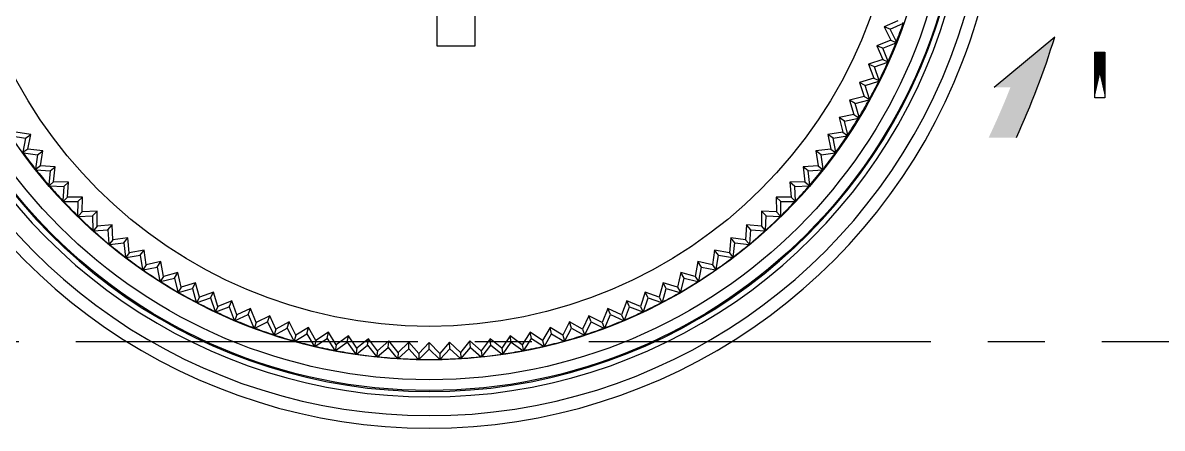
# Model space of a CAD drawing. Extents: x -425 to 6552, y -3049 to 3105.
# Drawn here: x 1359.26 to 1391, y -1495.65 to -1484.35 of the extents above; entities that cross this region are included whole.
import ezdxf

# ---------------------------------------------------------------- set-up
doc = ezdxf.new("R2010")
doc.units = 0
for name, pattern in [('CENTER', [17.8, 10.75, -2.35, 2.35, -2.35]), ('CENTER2', [28.575, 19.05, -3.175, 3.175, -3.175]), ('HIDDEN', [3.525, 2.35, -1.175])]:
    doc.linetypes.add(name, pattern=pattern)
doc.layers.get('0').update_dxf_attribs({"linetype": 'CONTINUOUS'})
doc.layers.add('1', color=252, linetype='HIDDEN')
doc.layers.add('3', color=112, linetype='CENTER')

msp = doc.modelspace()

# ---------------------------------------------------------------- hatches: boundary and pattern name
h = msp.add_hatch(color=256)
h.dxf.hatch_style = 1
h.paths.add_polyline_path([(1386.939, -1487.548, 0.031781), (1388.008, -1484.748), (1386.322, -1486.148), (1386.774, -1486.148, -0.016662), (1386.167, -1487.548), (1386.939, -1487.548)], is_closed=False)

# ---------------------------------------------------------------- linework, layer by layer
at = {"color": 0, "linetype": 'CONTINUOUS'}
for p, q in [((1371.854, -1480.27), (1371.854, -1484.996)), ((1370.804, -1484.996), (1370.804, -1481.013)), ((1383.641, -1484.292), (1383.258, -1484.458)), ((1383.428, -1484.521), (1383.791, -1484.358)), ((1383.766, -1484.335), (1383.791, -1484.358)), ((1383.428, -1484.521), (1383.258, -1484.458)), ((1383.258, -1484.458), (1383.44, -1484.834)), ((1383.596, -1484.882), (1383.428, -1484.521)), ((1371.854, -1484.996), (1370.804, -1484.996)), ((1383.44, -1484.834), (1383.05, -1484.985)), ((1383.216, -1485.055), (1383.05, -1484.985)), ((1383.05, -1484.985), (1383.215, -1485.368)), ((1383.216, -1485.055), (1383.586, -1484.907)), ((1383.44, -1484.834), (1383.562, -1484.883)), ((1383.596, -1484.882), (1383.562, -1484.883)), ((1383.562, -1484.883), (1383.586, -1484.907)), ((1383.369, -1485.422), (1383.216, -1485.055)), ((1383.215, -1485.368), (1382.819, -1485.502)), ((1382.983, -1485.579), (1382.819, -1485.502)), ((1382.819, -1485.502), (1382.969, -1485.892)), ((1382.983, -1485.579), (1383.358, -1485.446)), ((1383.12, -1485.953), (1382.983, -1485.579)), ((1383.215, -1485.368), (1383.336, -1485.422)), ((1383.369, -1485.422), (1383.336, -1485.422)), ((1383.336, -1485.422), (1383.358, -1485.446)), ((1382.969, -1485.892), (1382.568, -1486.009)), ((1382.969, -1485.892), (1383.087, -1485.951)), ((1383.12, -1485.953), (1383.087, -1485.951)), ((1383.087, -1485.951), (1383.108, -1485.976)), ((1382.728, -1486.093), (1382.568, -1486.009)), ((1382.568, -1486.009), (1382.7, -1486.405)), ((1382.728, -1486.093), (1383.108, -1485.976)), ((1382.849, -1486.472), (1382.728, -1486.093)), ((1382.7, -1486.405), (1382.295, -1486.505)), ((1382.451, -1486.596), (1382.295, -1486.505)), ((1382.295, -1486.505), (1382.411, -1486.907)), ((1382.451, -1486.596), (1382.836, -1486.495)), ((1382.557, -1486.98), (1382.451, -1486.596)), ((1382.7, -1486.405), (1382.816, -1486.469)), ((1382.849, -1486.472), (1382.816, -1486.469)), ((1382.816, -1486.469), (1382.836, -1486.495)), ((1382.411, -1486.907), (1382.001, -1486.99)), ((1382.411, -1486.907), (1382.524, -1486.975)), ((1382.154, -1487.087), (1382.001, -1486.99)), ((1382.001, -1486.99), (1382.101, -1487.396)), ((1382.154, -1487.087), (1382.543, -1487.002)), ((1382.243, -1487.474), (1382.154, -1487.087)), ((1382.557, -1486.98), (1382.524, -1486.975)), ((1382.524, -1486.975), (1382.543, -1487.002)), ((1358.944, -1487.497), (1359.336, -1487.565)), ((1359.485, -1487.461), (1359.072, -1487.396)), ((1359.336, -1487.565), (1359.485, -1487.461)), ((1359.402, -1487.871), (1359.485, -1487.461)), ((1382.101, -1487.396), (1381.688, -1487.461)), ((1381.837, -1487.565), (1381.688, -1487.461)), ((1381.688, -1487.461), (1381.77, -1487.871)), ((1381.837, -1487.565), (1382.229, -1487.497)), ((1382.101, -1487.396), (1382.21, -1487.468)), ((1382.243, -1487.474), (1382.21, -1487.468)), ((1382.21, -1487.468), (1382.229, -1487.497)), ((1359.336, -1487.565), (1359.263, -1487.956)), ((1381.909, -1487.956), (1381.837, -1487.565)), ((1359.296, -1487.948), (1359.263, -1487.956)), ((1359.279, -1487.977), (1359.296, -1487.948)), ((1359.279, -1487.977), (1359.673, -1488.029)), ((1359.402, -1487.871), (1359.296, -1487.948)), ((1359.817, -1487.919), (1359.402, -1487.871)), ((1359.673, -1488.029), (1359.617, -1488.423)), ((1359.673, -1488.029), (1359.817, -1487.919)), ((1359.753, -1488.332), (1359.817, -1487.919)), ((1381.77, -1487.871), (1381.355, -1487.919)), ((1381.499, -1488.029), (1381.355, -1487.919)), ((1381.355, -1487.919), (1381.42, -1488.332)), ((1381.499, -1488.029), (1381.894, -1487.977)), ((1381.556, -1488.423), (1381.499, -1488.029)), ((1381.77, -1487.871), (1381.877, -1487.948)), ((1381.909, -1487.956), (1381.877, -1487.948)), ((1381.877, -1487.948), (1381.894, -1487.977)), ((1359.649, -1488.414), (1359.617, -1488.423)), ((1359.633, -1488.444), (1359.649, -1488.414)), ((1359.633, -1488.444), (1360.03, -1488.478)), ((1359.753, -1488.332), (1359.649, -1488.414)), ((1360.169, -1488.363), (1359.753, -1488.332)), ((1360.03, -1488.478), (1359.99, -1488.875)), ((1360.03, -1488.478), (1360.169, -1488.363)), ((1360.122, -1488.778), (1360.169, -1488.363)), ((1381.42, -1488.332), (1381.003, -1488.363)), ((1381.143, -1488.478), (1381.003, -1488.363)), ((1381.003, -1488.363), (1381.051, -1488.778)), ((1381.143, -1488.478), (1381.539, -1488.444)), ((1381.183, -1488.875), (1381.143, -1488.478)), ((1381.42, -1488.332), (1381.523, -1488.414)), ((1381.556, -1488.423), (1381.523, -1488.414)), ((1381.523, -1488.414), (1381.539, -1488.444)), ((1360.122, -1488.778), (1360.022, -1488.864)), ((1360.539, -1488.792), (1360.122, -1488.778)), ((1360.405, -1488.913), (1360.539, -1488.792)), ((1360.509, -1489.209), (1360.539, -1488.792)), ((1381.051, -1488.778), (1380.633, -1488.792)), ((1380.768, -1488.913), (1380.633, -1488.792)), ((1380.633, -1488.792), (1380.664, -1489.209)), ((1381.051, -1488.778), (1381.151, -1488.864)), ((1360.022, -1488.864), (1359.99, -1488.875)), ((1360.007, -1488.895), (1360.022, -1488.864)), ((1360.007, -1488.895), (1360.405, -1488.913)), ((1360.405, -1488.913), (1360.381, -1489.31)), ((1380.768, -1488.913), (1381.165, -1488.895)), ((1380.791, -1489.31), (1380.768, -1488.913)), ((1381.183, -1488.875), (1381.151, -1488.864)), ((1381.151, -1488.864), (1381.165, -1488.895)), ((1360.413, -1489.299), (1360.381, -1489.31)), ((1360.4, -1489.33), (1360.413, -1489.299)), ((1360.4, -1489.33), (1360.798, -1489.331)), ((1360.509, -1489.209), (1360.413, -1489.299)), ((1360.927, -1489.205), (1360.509, -1489.209)), ((1360.798, -1489.331), (1360.791, -1489.729)), ((1360.798, -1489.331), (1360.927, -1489.205)), ((1360.914, -1489.622), (1360.927, -1489.205)), ((1380.375, -1489.331), (1380.246, -1489.205)), ((1380.664, -1489.209), (1380.246, -1489.205)), ((1380.246, -1489.205), (1380.258, -1489.622)), ((1380.375, -1489.331), (1380.773, -1489.33)), ((1380.382, -1489.729), (1380.375, -1489.331)), ((1380.664, -1489.209), (1380.76, -1489.299)), ((1380.791, -1489.31), (1380.76, -1489.299)), ((1380.76, -1489.299), (1380.773, -1489.33)), ((1360.822, -1489.717), (1360.791, -1489.729)), ((1360.81, -1489.748), (1360.822, -1489.717)), ((1360.81, -1489.748), (1361.208, -1489.733)), ((1360.914, -1489.622), (1360.822, -1489.717)), ((1361.331, -1489.601), (1360.914, -1489.622)), ((1361.208, -1489.733), (1361.331, -1489.601)), ((1361.208, -1489.733), (1361.218, -1490.131)), ((1361.336, -1490.019), (1361.331, -1489.601)), ((1379.841, -1489.601), (1379.836, -1490.019)), ((1379.965, -1489.733), (1379.841, -1489.601)), ((1380.258, -1489.622), (1379.841, -1489.601)), ((1379.955, -1490.131), (1379.965, -1489.733)), ((1379.965, -1489.733), (1380.363, -1489.748)), ((1380.258, -1489.622), (1380.351, -1489.717)), ((1380.382, -1489.729), (1380.351, -1489.717)), ((1380.351, -1489.717), (1380.363, -1489.748)), ((1361.336, -1490.019), (1361.248, -1490.117)), ((1361.752, -1489.98), (1361.336, -1490.019)), ((1361.634, -1490.117), (1361.752, -1489.98)), ((1361.775, -1490.397), (1361.752, -1489.98)), ((1379.42, -1489.98), (1379.398, -1490.397)), ((1379.539, -1490.117), (1379.42, -1489.98)), ((1379.836, -1490.019), (1379.42, -1489.98)), ((1379.836, -1490.019), (1379.925, -1490.117)), ((1361.248, -1490.117), (1361.218, -1490.131)), ((1361.237, -1490.148), (1361.634, -1490.117)), ((1361.237, -1490.148), (1361.248, -1490.117)), ((1361.634, -1490.117), (1361.661, -1490.514)), ((1361.775, -1490.397), (1361.691, -1490.499)), ((1362.189, -1490.341), (1361.775, -1490.397)), ((1362.076, -1490.482), (1362.189, -1490.341)), ((1362.228, -1490.757), (1362.189, -1490.341)), ((1378.984, -1490.341), (1378.944, -1490.757)), ((1379.096, -1490.482), (1378.984, -1490.341)), ((1379.398, -1490.397), (1378.984, -1490.341)), ((1379.398, -1490.397), (1379.482, -1490.499)), ((1379.512, -1490.514), (1379.539, -1490.117)), ((1379.539, -1490.117), (1379.935, -1490.148)), ((1379.955, -1490.131), (1379.925, -1490.117)), ((1379.925, -1490.117), (1379.935, -1490.148)), ((1361.691, -1490.499), (1361.661, -1490.514)), ((1361.681, -1490.531), (1362.076, -1490.482)), ((1361.681, -1490.531), (1361.691, -1490.499)), ((1362.076, -1490.482), (1362.12, -1490.878)), ((1362.64, -1490.683), (1362.228, -1490.757)), ((1362.533, -1490.829), (1362.64, -1490.683)), ((1362.697, -1491.097), (1362.64, -1490.683)), ((1378.533, -1490.683), (1378.476, -1491.097)), ((1378.639, -1490.829), (1378.533, -1490.683)), ((1378.944, -1490.757), (1378.533, -1490.683)), ((1379.053, -1490.878), (1379.096, -1490.482)), ((1379.096, -1490.482), (1379.492, -1490.531)), ((1379.512, -1490.514), (1379.482, -1490.499)), ((1379.482, -1490.499), (1379.492, -1490.531)), ((1362.149, -1490.862), (1362.12, -1490.878)), ((1362.141, -1490.894), (1362.533, -1490.829)), ((1362.141, -1490.894), (1362.149, -1490.862)), ((1362.228, -1490.757), (1362.149, -1490.862)), ((1362.533, -1490.829), (1362.593, -1491.223)), ((1363.105, -1491.006), (1362.697, -1491.097)), ((1363.005, -1491.157), (1363.105, -1491.006)), ((1363.179, -1491.417), (1363.105, -1491.006)), ((1378.068, -1491.006), (1377.994, -1491.417)), ((1378.168, -1491.157), (1378.068, -1491.006)), ((1378.476, -1491.097), (1378.068, -1491.006)), ((1378.58, -1491.223), (1378.639, -1490.829)), ((1378.639, -1490.829), (1379.032, -1490.894)), ((1378.944, -1490.757), (1379.024, -1490.862)), ((1379.053, -1490.878), (1379.024, -1490.862)), ((1379.024, -1490.862), (1379.032, -1490.894)), ((1362.622, -1491.205), (1362.593, -1491.223)), ((1362.615, -1491.238), (1363.005, -1491.157)), ((1362.615, -1491.238), (1362.622, -1491.205)), ((1362.697, -1491.097), (1362.622, -1491.205)), ((1363.005, -1491.157), (1363.081, -1491.548)), ((1363.583, -1491.31), (1363.179, -1491.417)), ((1363.489, -1491.464), (1363.583, -1491.31)), ((1363.674, -1491.717), (1363.583, -1491.31)), ((1377.59, -1491.31), (1377.498, -1491.717)), ((1377.684, -1491.464), (1377.59, -1491.31)), ((1377.994, -1491.417), (1377.59, -1491.31)), ((1378.092, -1491.548), (1378.168, -1491.157)), ((1378.168, -1491.157), (1378.558, -1491.238)), ((1378.476, -1491.097), (1378.551, -1491.205)), ((1378.58, -1491.223), (1378.551, -1491.205)), ((1378.551, -1491.205), (1378.558, -1491.238)), ((1363.108, -1491.529), (1363.081, -1491.548)), ((1363.103, -1491.562), (1363.489, -1491.464)), ((1363.103, -1491.562), (1363.108, -1491.529)), ((1363.179, -1491.417), (1363.108, -1491.529)), ((1363.489, -1491.464), (1363.582, -1491.852)), ((1364.073, -1491.593), (1363.674, -1491.717)), ((1363.986, -1491.751), (1364.073, -1491.593)), ((1364.182, -1491.996), (1364.073, -1491.593)), ((1377.099, -1491.593), (1376.991, -1491.996)), ((1377.187, -1491.751), (1377.099, -1491.593)), ((1377.498, -1491.717), (1377.099, -1491.593)), ((1377.591, -1491.852), (1377.684, -1491.464)), ((1377.684, -1491.464), (1378.07, -1491.562)), ((1377.994, -1491.417), (1378.064, -1491.529)), ((1378.092, -1491.548), (1378.064, -1491.529)), ((1378.064, -1491.529), (1378.07, -1491.562)), ((1363.608, -1491.832), (1363.582, -1491.852)), ((1363.604, -1491.865), (1363.986, -1491.751)), ((1363.604, -1491.865), (1363.608, -1491.832)), ((1363.674, -1491.717), (1363.608, -1491.832)), ((1363.986, -1491.751), (1364.095, -1492.134)), ((1364.575, -1491.855), (1364.182, -1491.996)), ((1364.495, -1492.017), (1364.575, -1491.855)), ((1364.7, -1492.254), (1364.575, -1491.855)), ((1376.598, -1491.855), (1376.472, -1492.254)), ((1376.678, -1492.017), (1376.598, -1491.855)), ((1376.991, -1491.996), (1376.598, -1491.855)), ((1377.078, -1492.134), (1377.187, -1491.751)), ((1377.187, -1491.751), (1377.568, -1491.865)), ((1377.498, -1491.717), (1377.564, -1491.832)), ((1377.591, -1491.852), (1377.564, -1491.832)), ((1377.564, -1491.832), (1377.568, -1491.865)), ((1364.121, -1492.113), (1364.095, -1492.134)), ((1364.118, -1492.147), (1364.495, -1492.017)), ((1364.118, -1492.147), (1364.121, -1492.113)), ((1364.182, -1491.996), (1364.121, -1492.113)), ((1364.495, -1492.017), (1364.619, -1492.395)), ((1364.643, -1492.407), (1365.014, -1492.262)), ((1364.7, -1492.254), (1364.644, -1492.373)), ((1365.087, -1492.096), (1364.7, -1492.254)), ((1365.014, -1492.262), (1365.087, -1492.096)), ((1365.014, -1492.262), (1365.154, -1492.634)), ((1365.229, -1492.489), (1365.087, -1492.096)), ((1376.085, -1492.096), (1375.943, -1492.489)), ((1376.019, -1492.634), (1376.159, -1492.262)), ((1376.159, -1492.262), (1376.085, -1492.096)), ((1376.472, -1492.254), (1376.085, -1492.096)), ((1376.159, -1492.262), (1376.53, -1492.407)), ((1376.472, -1492.254), (1376.528, -1492.373)), ((1376.553, -1492.395), (1376.678, -1492.017)), ((1376.678, -1492.017), (1377.055, -1492.147)), ((1376.991, -1491.996), (1377.052, -1492.113)), ((1377.078, -1492.134), (1377.052, -1492.113)), ((1377.052, -1492.113), (1377.055, -1492.147)), ((1364.644, -1492.373), (1364.619, -1492.395)), ((1364.643, -1492.407), (1364.644, -1492.373)), ((1365.178, -1492.611), (1365.154, -1492.634)), ((1365.178, -1492.644), (1365.543, -1492.484)), ((1365.229, -1492.489), (1365.178, -1492.611)), ((1365.178, -1492.644), (1365.178, -1492.611)), ((1365.609, -1492.316), (1365.229, -1492.489)), ((1365.543, -1492.484), (1365.609, -1492.316)), ((1365.543, -1492.484), (1365.699, -1492.85)), ((1365.768, -1492.702), (1365.609, -1492.316)), ((1366.14, -1492.513), (1365.768, -1492.702)), ((1366.081, -1492.684), (1366.14, -1492.513)), ((1366.314, -1492.893), (1366.14, -1492.513)), ((1375.033, -1492.513), (1374.858, -1492.893)), ((1375.092, -1492.684), (1375.033, -1492.513)), ((1375.405, -1492.702), (1375.033, -1492.513)), ((1375.563, -1492.316), (1375.405, -1492.702)), ((1375.474, -1492.85), (1375.63, -1492.484)), ((1375.63, -1492.484), (1375.563, -1492.316)), ((1375.943, -1492.489), (1375.563, -1492.316)), ((1375.63, -1492.484), (1375.994, -1492.644)), ((1375.943, -1492.489), (1375.994, -1492.611)), ((1376.019, -1492.634), (1375.994, -1492.611)), ((1375.994, -1492.611), (1375.994, -1492.644)), ((1376.553, -1492.395), (1376.528, -1492.373)), ((1376.528, -1492.373), (1376.53, -1492.407)), ((1365.722, -1492.826), (1365.699, -1492.85)), ((1365.768, -1492.702), (1365.722, -1492.826)), ((1365.723, -1492.859), (1365.722, -1492.826)), ((1365.723, -1492.859), (1366.081, -1492.684)), ((1366.081, -1492.684), (1366.252, -1493.043)), ((1366.314, -1492.893), (1366.274, -1493.018)), ((1366.277, -1493.052), (1366.626, -1492.861)), ((1366.679, -1492.688), (1366.314, -1492.893)), ((1366.626, -1492.861), (1366.679, -1492.688)), ((1366.626, -1492.861), (1366.812, -1493.213)), ((1366.869, -1493.06), (1366.679, -1492.688)), ((1367.224, -1492.84), (1366.869, -1493.06)), ((1367.179, -1493.016), (1367.224, -1492.84)), ((1367.43, -1493.204), (1367.224, -1492.84)), ((1373.949, -1492.84), (1373.743, -1493.204)), ((1373.994, -1493.016), (1373.949, -1492.84)), ((1374.304, -1493.06), (1373.949, -1492.84)), ((1374.494, -1492.688), (1374.304, -1493.06)), ((1374.36, -1493.213), (1374.546, -1492.861)), ((1374.546, -1492.861), (1374.494, -1492.688)), ((1374.858, -1492.893), (1374.494, -1492.688)), ((1374.546, -1492.861), (1374.896, -1493.052)), ((1374.858, -1492.893), (1374.899, -1493.018)), ((1374.921, -1493.043), (1375.092, -1492.684)), ((1375.092, -1492.684), (1375.449, -1492.859)), ((1375.405, -1492.702), (1375.451, -1492.826)), ((1375.451, -1492.826), (1375.449, -1492.859)), ((1375.474, -1492.85), (1375.451, -1492.826)), ((1366.274, -1493.018), (1366.252, -1493.043)), ((1366.277, -1493.052), (1366.274, -1493.018)), ((1366.833, -1493.187), (1366.812, -1493.213)), ((1366.869, -1493.06), (1366.833, -1493.187)), ((1366.838, -1493.22), (1366.833, -1493.187)), ((1366.838, -1493.22), (1367.179, -1493.016)), ((1367.179, -1493.016), (1367.38, -1493.359)), ((1367.43, -1493.204), (1367.399, -1493.333)), ((1367.405, -1493.365), (1367.738, -1493.147)), ((1367.775, -1492.97), (1367.43, -1493.204)), ((1367.738, -1493.147), (1367.775, -1492.97)), ((1367.738, -1493.147), (1367.952, -1493.482)), ((1367.996, -1493.325), (1367.775, -1492.97)), ((1367.978, -1493.487), (1368.301, -1493.254)), ((1368.332, -1493.076), (1367.996, -1493.325)), ((1368.301, -1493.254), (1368.332, -1493.076)), ((1368.301, -1493.254), (1368.53, -1493.58)), ((1368.567, -1493.421), (1368.332, -1493.076)), ((1368.892, -1493.159), (1368.567, -1493.421)), ((1368.869, -1493.338), (1368.892, -1493.159)), ((1369.141, -1493.494), (1368.892, -1493.159)), ((1369.455, -1493.218), (1369.141, -1493.494)), ((1369.44, -1493.398), (1369.455, -1493.218)), ((1369.718, -1493.542), (1369.455, -1493.218)), ((1370.02, -1493.253), (1369.718, -1493.542)), ((1370.013, -1493.434), (1370.02, -1493.253)), ((1370.297, -1493.566), (1370.02, -1493.253)), ((1370.586, -1493.265), (1370.297, -1493.566)), ((1370.586, -1493.446), (1370.586, -1493.265)), ((1370.876, -1493.566), (1370.586, -1493.265)), ((1371.152, -1493.253), (1370.876, -1493.566)), ((1371.16, -1493.434), (1371.152, -1493.253)), ((1371.454, -1493.542), (1371.152, -1493.253)), ((1371.718, -1493.218), (1371.454, -1493.542)), ((1371.733, -1493.398), (1371.718, -1493.218)), ((1372.031, -1493.494), (1371.718, -1493.218)), ((1372.281, -1493.159), (1372.031, -1493.494)), ((1372.303, -1493.338), (1372.281, -1493.159)), ((1372.606, -1493.421), (1372.281, -1493.159)), ((1372.841, -1493.076), (1372.606, -1493.421)), ((1372.643, -1493.58), (1372.871, -1493.254)), ((1372.871, -1493.254), (1372.841, -1493.076)), ((1373.177, -1493.325), (1372.841, -1493.076)), ((1372.871, -1493.254), (1373.194, -1493.487)), ((1373.397, -1492.97), (1373.177, -1493.325)), ((1373.22, -1493.482), (1373.435, -1493.147)), ((1373.435, -1493.147), (1373.397, -1492.97)), ((1373.743, -1493.204), (1373.397, -1492.97)), ((1373.435, -1493.147), (1373.767, -1493.365)), ((1373.743, -1493.204), (1373.773, -1493.333)), ((1373.793, -1493.359), (1373.994, -1493.016)), ((1373.994, -1493.016), (1374.335, -1493.22)), ((1374.304, -1493.06), (1374.339, -1493.187)), ((1374.339, -1493.187), (1374.335, -1493.22)), ((1374.36, -1493.213), (1374.339, -1493.187)), ((1374.899, -1493.018), (1374.896, -1493.052)), ((1374.921, -1493.043), (1374.899, -1493.018)), ((1367.399, -1493.333), (1367.38, -1493.359)), ((1367.405, -1493.365), (1367.399, -1493.333)), ((1367.971, -1493.454), (1367.952, -1493.482)), ((1367.996, -1493.325), (1367.971, -1493.454)), ((1367.978, -1493.487), (1367.971, -1493.454)), ((1368.548, -1493.552), (1368.53, -1493.58)), ((1368.567, -1493.421), (1368.548, -1493.552)), ((1368.556, -1493.584), (1368.548, -1493.552)), ((1368.556, -1493.584), (1368.869, -1493.338)), ((1368.869, -1493.338), (1369.111, -1493.654)), ((1369.141, -1493.494), (1369.128, -1493.625)), ((1369.137, -1493.657), (1369.44, -1493.398)), ((1369.44, -1493.398), (1369.695, -1493.704)), ((1369.718, -1493.542), (1369.71, -1493.674)), ((1369.721, -1493.705), (1370.013, -1493.434)), ((1370.013, -1493.434), (1370.28, -1493.729)), ((1370.297, -1493.566), (1370.294, -1493.698)), ((1370.307, -1493.729), (1370.586, -1493.446)), ((1370.586, -1493.446), (1370.866, -1493.729)), ((1370.876, -1493.566), (1370.879, -1493.698)), ((1370.892, -1493.729), (1371.16, -1493.434)), ((1371.16, -1493.434), (1371.451, -1493.705)), ((1371.454, -1493.542), (1371.463, -1493.674)), ((1371.478, -1493.704), (1371.733, -1493.398)), ((1371.733, -1493.398), (1372.035, -1493.657)), ((1372.031, -1493.494), (1372.045, -1493.625)), ((1372.061, -1493.654), (1372.303, -1493.338)), ((1372.303, -1493.338), (1372.616, -1493.584)), ((1372.606, -1493.421), (1372.625, -1493.552)), ((1372.625, -1493.552), (1372.616, -1493.584)), ((1372.643, -1493.58), (1372.625, -1493.552)), ((1373.177, -1493.325), (1373.201, -1493.454)), ((1373.201, -1493.454), (1373.194, -1493.487)), ((1373.22, -1493.482), (1373.201, -1493.454)), ((1373.773, -1493.333), (1373.767, -1493.365)), ((1373.793, -1493.359), (1373.773, -1493.333)), ((1369.128, -1493.625), (1369.111, -1493.654)), ((1369.137, -1493.657), (1369.128, -1493.625)), ((1369.71, -1493.674), (1369.695, -1493.704)), ((1369.721, -1493.705), (1369.71, -1493.674)), ((1370.294, -1493.698), (1370.28, -1493.729)), ((1370.294, -1493.698), (1370.307, -1493.729)), ((1370.879, -1493.698), (1370.866, -1493.729)), ((1370.892, -1493.729), (1370.879, -1493.698)), ((1371.463, -1493.674), (1371.451, -1493.705)), ((1371.478, -1493.704), (1371.463, -1493.674)), ((1372.045, -1493.625), (1372.035, -1493.657)), ((1372.061, -1493.654), (1372.045, -1493.625))]:
    msp.add_line(p, q, dxfattribs=at)
msp.add_line((1388.008, -1484.748), (1386.322, -1486.148))
for radius in [14.853, 14.553, 14.001, 13.066]:
    msp.add_circle((1370.586, -1479.745), radius, dxfattribs=at)
for radius, start, end in [(15.905, 131.8758, 48.1242), (15.555, 131.8652, 48.1244), (15.033, 131.7898, 48.2071), (14.883, 131.7907, 48.2093), (13.987, 338.4542, 340.7458), (13.987, 336.0542, 338.3458), (13.987, 333.6542, 335.9458), (13.987, 331.2542, 333.5458), (13.987, 328.8542, 331.1458), (13.987, 326.4542, 328.7458), (13.987, 324.0542, 326.3458), (13.987, 216.0542, 218.3458), (13.987, 321.6542, 323.9458), (13.987, 218.4542, 220.7458), (13.987, 319.2542, 321.5458), (13.987, 220.8542, 223.1458), (13.987, 316.8542, 319.1458), (13.987, 223.2542, 225.5458), (13.987, 314.4542, 316.7458), (13.987, 225.6542, 227.9458), (13.987, 312.0542, 314.3458), (13.987, 228.0542, 230.3458), (13.987, 309.6542, 311.9458), (13.987, 230.4542, 232.7458), (13.987, 307.2542, 309.5458), (13.987, 232.8542, 235.1458), (13.987, 304.8542, 307.1458), (13.987, 235.2542, 237.5458), (13.987, 302.4542, 304.7458), (13.987, 237.6542, 239.9458), (13.987, 300.0542, 302.3458), (13.987, 240.0542, 242.3458), (13.987, 297.6542, 299.9458), (13.987, 242.4542, 244.7458), (13.987, 295.2542, 297.5458), (13.987, 244.8542, 247.1458), (13.987, 292.8542, 295.1458), (13.987, 247.2542, 249.5458), (13.987, 249.6542, 251.9458), (13.987, 288.0542, 290.3458), (13.987, 290.4542, 292.7458), (13.987, 252.0542, 254.3458), (13.987, 254.4542, 256.7458), (13.987, 283.2542, 285.5458), (13.987, 285.6542, 287.9458), (13.987, 256.8542, 259.1458), (13.987, 259.2542, 261.5458), (13.987, 278.4542, 280.7458), (13.987, 280.8542, 283.1458), (13.987, 261.6542, 263.9458), (13.987, 264.0542, 266.3458), (13.987, 266.4542, 268.7458), (13.987, 268.8542, 271.1458), (13.987, 271.2542, 273.5458), (13.987, 273.6542, 275.9458), (13.987, 276.0542, 278.3458)]:
    msp.add_arc((1370.586, -1479.745), radius, start, end, dxfattribs=at)
msp.add_arc((1365.47, -1477.748), 23.6, 335.4647, 342.7459)
at = {"layer": '1', "color": 0, "const_width": 0.288, "flags": 128}
msp.add_lwpolyline([(1389.264, -1486.436), (1389.264, -1485.162)], close=True, dxfattribs=at)
at = {"layer": '1', "color": 0}
msp.add_lwpolyline([(1389.121, -1486.436), (1389.121, -1485.162), (1389.406, -1485.162), (1389.406, -1486.436)], close=True, dxfattribs=at)
at = {"layer": '3', "linetype": 'CENTER2', "ltscale": 0.5}
msp.add_line((1498.854, -1493.246), (1167.059, -1493.246), dxfattribs=at)

doc.saveas('drawing.dxf')
